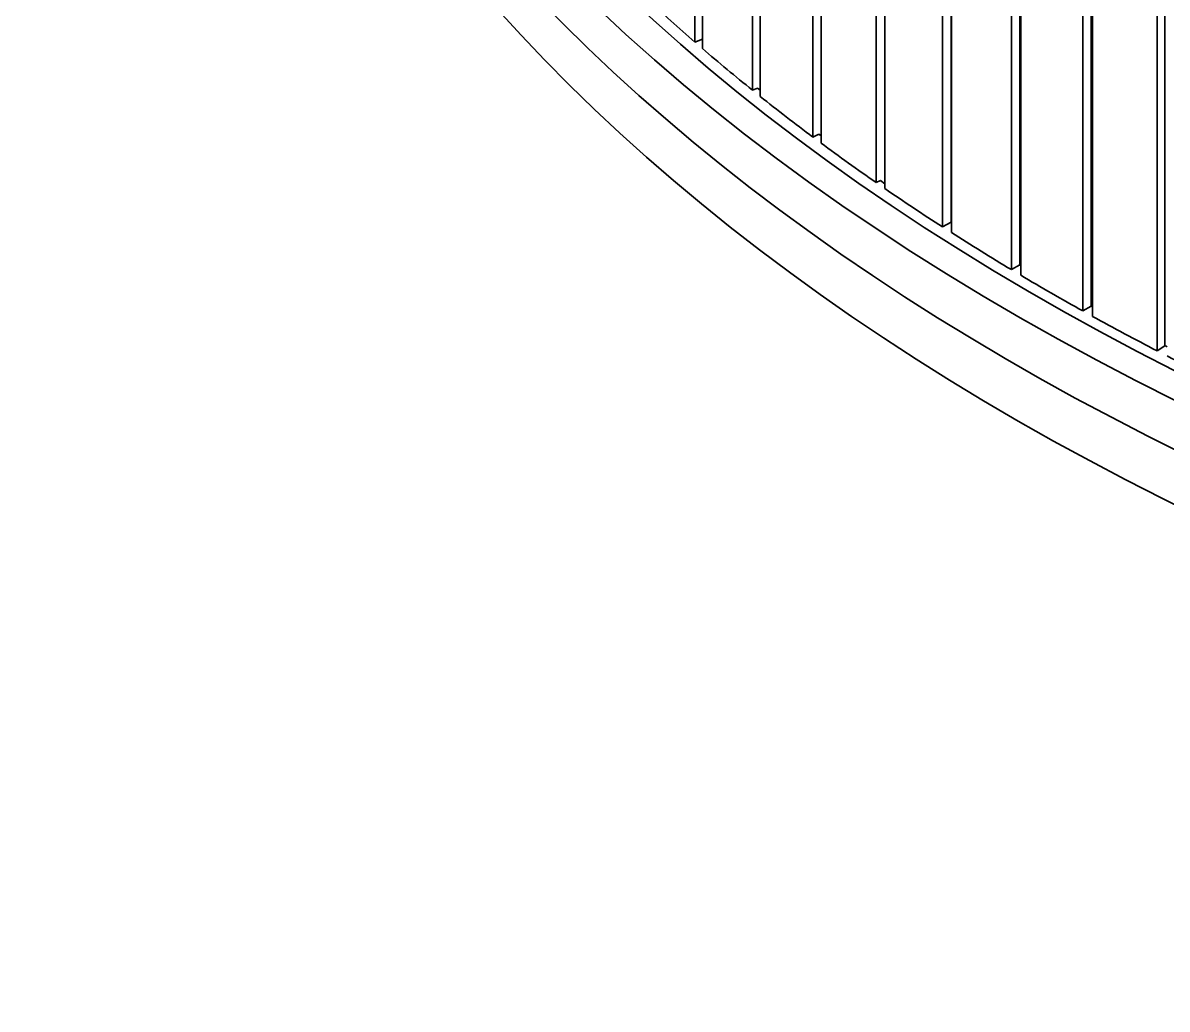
# Model space of a CAD drawing. Header units: millimetres. Extents: x 0 to 42050, y 0 to 29700.
# Drawn here: x 22976 to 24336, y 8399 to 9571 of the extents above; entities that cross this region are included whole.
import ezdxf

# ---------------------------------------------------------------- set-up
doc = ezdxf.new("R2010")
doc.units = ezdxf.units.MM
doc.header["$LTSCALE"] = 50
doc.layers.add('Visible', color=7, linetype='Continuous', lineweight=35)

msp = doc.modelspace()

# ---------------------------------------------------------------- linework, layer by layer
at = {"layer": 'Visible', "color": 9, "true_color": 0xc0c0c0}
for p, q in [((23775.03, 9548.13), (23775.03, 11463.63)), ((23783.9, 11455.94), (23783.9, 9540.44)), ((23843.37, 9490.93), (23843.37, 11406.43)), ((23852.72, 11398.94), (23852.72, 9483.43)), ((23915.26, 9435.2), (23915.26, 11350.7)), ((23925.08, 11343.41), (23925.08, 9427.91)), ((23990.61, 9381.02), (23990.61, 11296.52)), ((24000.88, 11289.44), (24000.88, 9373.94)), ((24069.32, 9328.45), (24069.32, 11243.95)), ((24079.72, 11249.36), (24079.72, 9333.86)), ((24080.03, 11237.09), (24080.03, 9321.59)), ((24161.33, 11198.69), (24161.33, 9283.19)), ((24151.28, 9277.57), (24151.28, 11193.07)), ((24162.41, 11186.43), (24162.41, 9270.93)), ((24236.39, 9228.43), (24236.39, 11143.94)), ((24246.08, 11149.77), (24246.08, 9234.27)), ((24247.93, 11137.54), (24247.93, 9222.04)), ((24333.85, 11102.65), (24333.85, 9187.15)), ((24324.53, 9181.12), (24324.53, 11096.62)), ((23783.9, 9551.54), (23775.03, 9548.13)), ((23849.39, 9493.44), (23843.37, 9490.93)), ((23852.72, 9490.93), (23849.39, 9493.44)), ((23922.48, 9438.44), (23915.26, 9435.2)), ((23925.08, 9436.48), (23922.48, 9438.44)), ((23995.59, 9383.43), (23990.61, 9381.02)), ((24000.88, 9379.45), (23995.59, 9383.43)), ((24079.72, 9333.86), (24069.32, 9328.45)), ((24161.33, 9283.19), (24151.28, 9277.57)), ((24246.08, 9234.27), (24236.39, 9228.43)), ((24333.85, 9187.15), (24324.53, 9181.12))]:
    msp.add_line(p, q, dxfattribs=at)
for centre, major_axis, start_param, end_param in [((26536.67, 10599.25), (-3368, 0), 6.1038739, 8.4936382), ((26536.67, 10605.79), (-3330.76, 0), 6.1828271, 8.4923155), ((26536.67, 10540.47), (-3368, 0), 0, 2.227278), ((26536.67, 10540.47), (-3368, 0), 0, 2.227278), ((26536.67, 10475.15), (-3368, 0), 0, 2.2459951), ((26536.67, 10605.79), (3314, 0), 3.6958003, 3.7272913), ((26536.67, 10605.79), (3314, 0), 3.7321193, 3.7636102), ((26536.67, 10605.79), (3314, 0), 3.7684383, 3.7999292), ((26536.67, 10605.79), (3314, 0), 3.8047572, 3.8362482), ((26536.67, 10605.79), (3314, 0), 3.8410762, 3.8725672), ((26536.67, 10605.79), (3300, 0), 3.872557, 3.8726974), ((26536.67, 10605.79), (3314, 0), 3.8773952, 3.9088862), ((26536.67, 10605.79), (3300, 0), 3.908876, 3.9093478), ((26536.67, 10605.79), (3314, 0), 3.9137142, 3.9452052), ((26536.67, 10605.79), (3300, 0), 3.945195, 3.945974), ((26536.67, 10605.79), (3314, 0), 3.9500332, 3.9815242), ((26536.67, 10605.79), (3300, 0), 3.9815139, 3.9825794), ((26536.67, 10605.79), (3314, 0), 3.9863522, 4.0178432)]:
    msp.add_ellipse(centre, major_axis=major_axis, ratio=0.5773503, start_param=start_param, end_param=end_param, dxfattribs=at)

doc.saveas('drawing.dxf')
